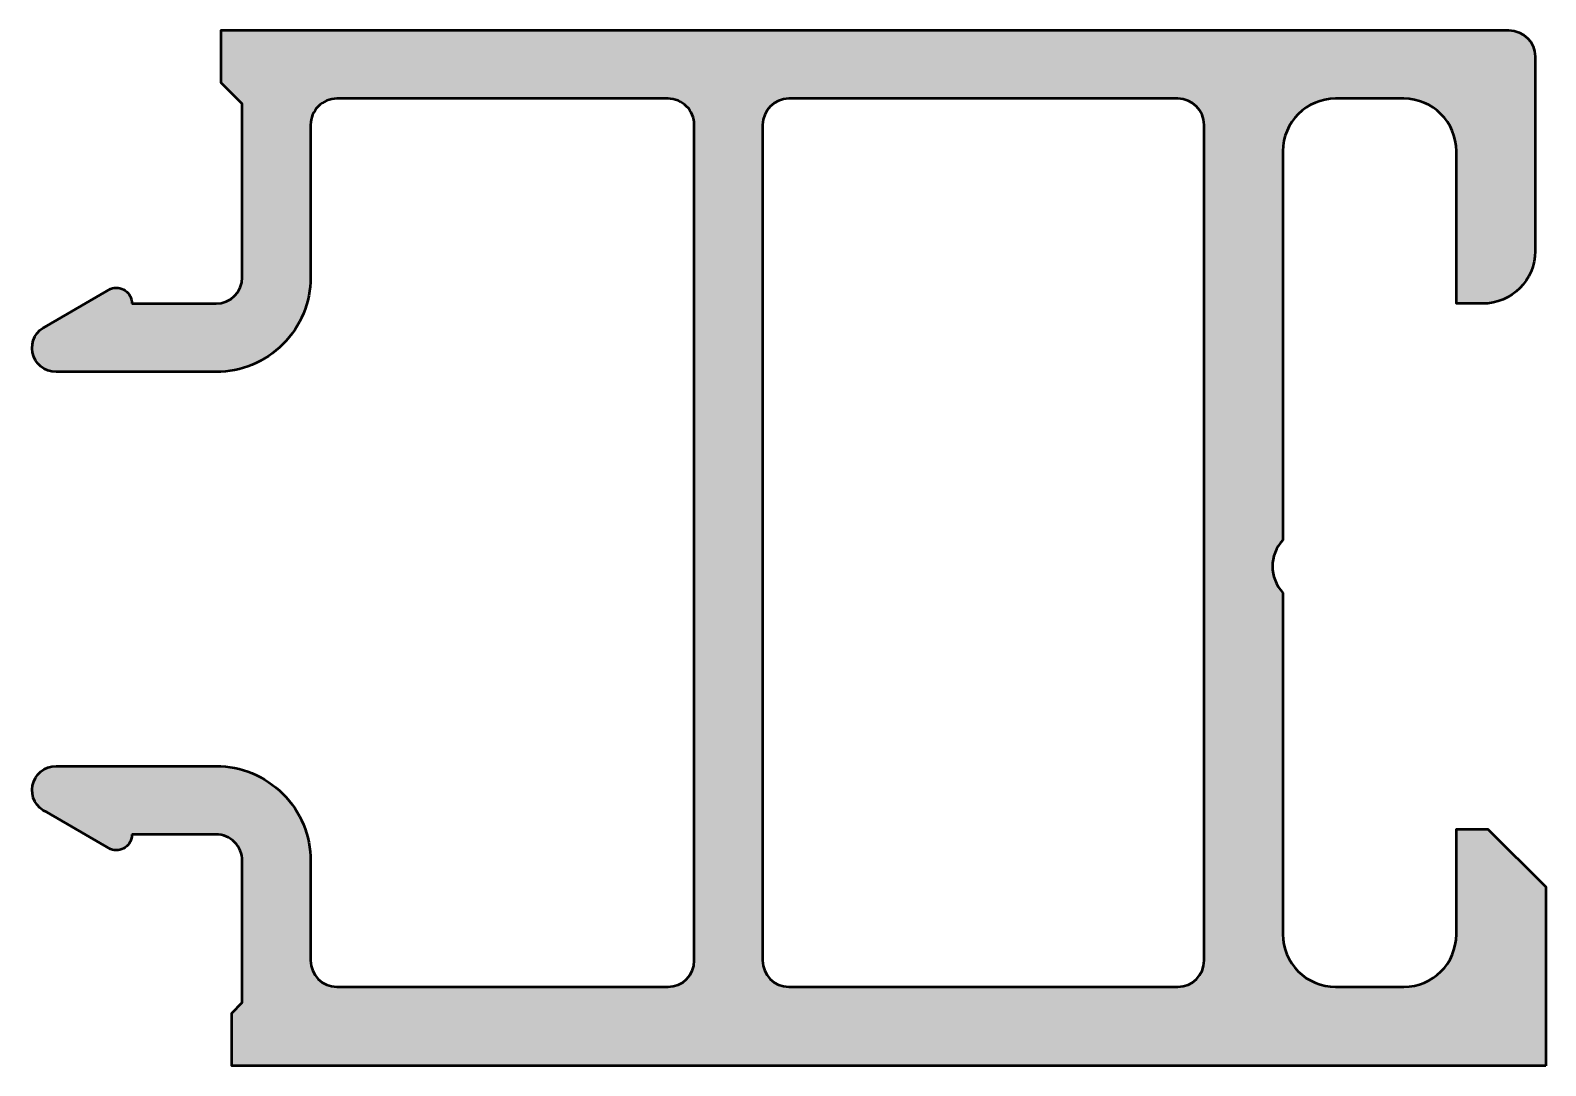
# Model space of a CAD drawing. Extents: x -3.8 to 25, y 0 to 19.7.
import ezdxf

# ---------------------------------------------------------------- set-up
doc = ezdxf.new("R2010")
doc.units = 0
doc.layers.add('0S-Alu contour', color=7, linetype='Continuous', lineweight=50)
doc.layers.add('0S-Alu hatch', color=252, linetype='Continuous', lineweight=25)

# ---------------------------------------------------------------- blocks, each defined once
blk = doc.blocks.new('184240__03F14775_F01A_4AB0_AC58_CC2BEDEB92ED_')
at = {"layer": '0S-Alu hatch'}
h = blk.add_hatch(color=256, dxfattribs=at)
edge = h.paths.add_edge_path()
edge.add_line((24.99999885559082, 1.144409179e-06), (-1.19209282e-08, 1.1444091825e-06))
edge.add_line((-1.19209282e-08, 1.1444091825e-06), (-1.1920929e-08, 1.000001144409182))
edge.add_line((-1.1920929e-08, 1.000001144409182), (0.1999999761581421, 1.200001907348639))
edge.add_line((0.1999999761581421, 1.200001907348639), (0.199999976158142, 3.90000171661377))
edge.add_arc((-0.2999993233753506, 3.900001463406347), 0.4999992995335568, 2.90157457613e-05, 90.00007685256226)
edge.add_line((-0.2999999940395361, 4.400000762939454), (-1.90000790555425, 4.400000762939457))
edge.add_ellipse((-2.199999485098331, 4.397813029594251), major_axis=(-0.2999995566239093, 0), ratio=1, start_angle=69.23064211310538, end_angle=180.4178306122034, ccw=False)
edge.add_line((-2.3063814163208, 4.117308807373051), (-3.51808066368103, 4.821394157409667))
edge.add_ellipse((-3.343314675777734, 5.243315974465419), major_axis=(-0.4566849792093481, 0), ratio=1, start_angle=-89.9999197721234, end_angle=67.49997113633498, ccw=False)
edge.add_line((-3.343315315246581, 5.700000953674319), (-0.2999999940395379, 5.700000953674313))
edge.add_ellipse((-0.2999983199272589, 3.900002705273134), major_axis=(-1.799998248401957, 0), ratio=1, start_angle=179.9999685143837, end_angle=270.00005328870077, ccw=False)
edge.add_line((1.499999928474426, 3.900001716488011), (1.499999809265136, 2.000001144409182))
edge.add_arc((2.000002518893455, 2.000003854037501), 0.5000027096356611, 180.0003104978848, 269.9996895011492)
edge.add_line((1.999999809265136, 1.500001144409182), (8.299999046325684, 1.500001144409182))
edge.add_arc((8.299997780105272, 2.000002410629594), 0.5000012662220155, 270.0001450978036, 359.999854903687)
edge.add_line((8.799999046325684, 2.000001144422189), (8.799999046325684, 17.90000076293945))
edge.add_arc((8.300000768437464, 17.90000248505123), 0.4999982778911863, 359.9998026618984, 450.0001973401534)
edge.add_line((8.299999046325683, 18.40000076293945), (1.999999332427976, 18.40000076293945))
edge.add_arc((1.999998809218974, 17.90000188219393), 0.4999988807458002, 89.99994004453055, 180.0001282565813)
edge.add_line((1.499999928474427, 17.90000076294662), (1.499999809265136, 15.00000019073486))
edge.add_ellipse((-0.2999985701704487, 14.99999933310954), major_axis=(-1.799998379435789, 0), ratio=1, start_angle=89.9999546767985, end_angle=180.0000272940632, ccw=False)
edge.add_line((-0.2999999940395355, 13.20000095367432), (-3.343315315246583, 13.20000095367432))
edge.add_ellipse((-3.343314422470479, 13.65668621225427), major_axis=(-0.4566852585808303, 0), ratio=1, start_angle=-67.49995125614771, end_angle=89.99988799221819, ccw=False)
edge.add_line((-3.518080663681029, 14.07860822677612), (-2.306381416320801, 14.78269309997559))
edge.add_ellipse((-2.199999485098339, 14.50218887775438), major_axis=(-0.2999995566239133, 0), ratio=1, start_angle=179.5821693877967, end_angle=290.7693578868931, ccw=False)
edge.add_line((-1.900007905554254, 14.50000114440917), (-0.2999999642372151, 14.50000114440918))
edge.add_arc((-0.2999997662358896, 15.00000088680365), 0.4999997423945165, 269.9999773107077, 359.9999202372509)
edge.add_line((0.1999999761581423, 15.00000019074272), (0.1999999761581421, 18.30000228881836))
edge.add_line((0.1999999761581421, 18.30000228881836), (-0.2, 18.7))
edge.add_line((-0.2, 18.7), (-0.2, 19.7))
edge.add_line((-0.2, 19.7), (24.29999809265137, 19.7))
edge.add_ellipse((24.29999813948859, 19.20000004683722), major_axis=(-0.4999999531627832, 0), ratio=1, start_angle=180.0000053997387, end_angle=270.0000053671504, ccw=False)
edge.add_line((24.79999809265137, 19.19999999971561), (24.79999809265137, 15.50000019073486))
edge.add_ellipse((23.79999687303723, 15.50000236402494), major_axis=(-1.000001219616502, 0), ratio=1, start_angle=90.00006987865771, end_angle=179.999875477765, ccw=False)
edge.add_line((23.79999809265137, 14.50000114440918), (23.29999809265137, 14.50000019073486))
edge.add_line((23.29999809265137, 14.50000019073486), (23.29999809265137, 17.40000076293946))
edge.add_arc((22.29999495410921, 17.3999976243973), 1.000003138547087, 0.0001798242691475, 89.99982017534488)
edge.add_line((22.29999809265137, 18.40000076293946), (20.99999694824219, 18.39999885559082))
edge.add_arc((20.99999617084661, 17.39999963298607), 0.9999992226050549, 89.99995545847939, 179.9999352594078)
edge.add_line((19.99999694824219, 17.40000076292168), (19.99999885559082, 10.00000114440918))
edge.add_arc((20.52499555040675, 9.50000114440918), 0.724997606594431, 136.397000885824, 223.6029991141758)
edge.add_line((19.99999885559082, 9.000001144409183), (19.99999885559082, 2.500001144409186))
edge.add_arc((20.99999864730876, 2.500000936127122), 0.999999791717965, 179.9999880471689, 270.0000119336857)
edge.add_line((20.99999885559082, 1.500001144409178), (22.29999809265136, 1.500001144409182))
edge.add_arc((22.29999327751153, 2.500005959549028), 1.000004815151438, 270.0002758858622, 359.9997241148333)
edge.add_line((23.29999809265137, 2.500001144421325), (23.29999809265137, 4.500001144409186))
edge.add_line((23.29999809265137, 4.500001144409186), (23.89999656677247, 4.50000114440918))
edge.add_line((23.89999656677247, 4.50000114440918), (24.99999885559082, 3.400000762939455))
edge.add_line((24.99999885559082, 3.400000762939455), (24.99999885559082, 1.144409179e-06))
edge = h.paths.add_edge_path()
edge.add_line((10.09999923706055, 17.90000076294674), (10.09999923706055, 2.000001144412834))
edge.add_arc((10.60000225820791, 2.000004165556539), 0.5000030211564845, 180.0003461954755, 269.9996538041059)
edge.add_line((10.59999923706055, 1.500001144409182), (17.99999885559082, 1.500001144409182))
edge.add_arc((17.999994681817, 2.000005318182999), 0.5000041737912376, 270.0004782752563, 359.9995217244162)
edge.add_line((18.49999885559082, 2.000001144406326), (18.49999885559082, 17.90000076292868))
edge.add_arc((17.99999537793002, 17.89999728527866), 0.5000034776728886, 0.0003985065662022, 89.99960149219962)
edge.add_line((17.99999885559082, 18.40000076293945), (10.59999923706055, 18.40000076293945))
edge.add_arc((10.60000124039481, 17.89999875960519), 0.5000020033382798, 90.00022956427703, 179.9997704348881)
at = {"layer": '0S-Alu contour', "color": 7}
for points in [[(0.1999999761581423, 15.00000019074272), (0.1999999761581421, 18.30000228881836), (-0.2, 18.7), (-0.2, 19.7), (24.29999809265137, 19.7)], [(24.79999809265137, 19.19999999971561), (24.79999809265137, 15.50000019073486)], [(8.299999046325683, 18.40000076293945), (1.999999332427976, 18.40000076293945)], [(17.99999885559082, 18.40000076293945), (10.59999923706055, 18.40000076293945)], [(22.29999809265137, 18.40000076293946), (20.99999694824219, 18.39999885559082)], [(1.499999928474427, 17.90000076294662), (1.499999809265136, 15.00000019073486)], [(8.799999046325684, 2.000001144422189), (8.799999046325684, 17.90000076293945)], [(10.09999923706055, 17.90000076294674), (10.09999923706055, 2.000001144412834)], [(18.49999885559082, 2.000001144406326), (18.49999885559082, 17.90000076292868)], [(19.99999694824219, 17.40000076292168), (19.99999885559082, 10.00000114440918)], [(23.79999809265137, 14.50000114440918), (23.29999809265137, 14.50000019073486), (23.29999809265137, 17.40000076293946)], [(-3.518080663681029, 14.07860822677612), (-2.306381416320801, 14.78269309997559)], [(-1.900007905554254, 14.50000114440917), (-0.2999999642372151, 14.50000114440918)], [(-0.2999999940395355, 13.20000095367432), (-3.343315315246583, 13.20000095367432)], [(19.99999885559082, 9.000001144409183), (19.99999885559082, 2.500001144409186)], [(-3.343315315246581, 5.700000953674319), (-0.2999999940395379, 5.700000953674313)], [(-2.3063814163208, 4.117308807373051), (-3.51808066368103, 4.821394157409667)], [(-0.2999999940395361, 4.400000762939454), (-1.90000790555425, 4.400000762939457)], [(23.29999809265137, 2.500001144421325), (23.29999809265137, 4.500001144409186), (23.89999656677247, 4.50000114440918), (24.99999885559082, 3.400000762939455), (24.99999885559082, 1.144409179e-06)], [(24.99999885559082, 1.144409179e-06), (-1.19209282e-08, 1.1444091825e-06), (-1.1920929e-08, 1.000001144409182), (0.1999999761581421, 1.200001907348639), (0.199999976158142, 3.90000171661377)], [(1.499999928474426, 3.900001716488011), (1.499999809265136, 2.000001144409182)], [(1.999999809265136, 1.500001144409182), (8.299999046325684, 1.500001144409182)], [(10.59999923706055, 1.500001144409182), (17.99999885559082, 1.500001144409182)], [(20.99999885559082, 1.500001144409178), (22.29999809265136, 1.500001144409182)]]:
    blk.add_lwpolyline(points, dxfattribs=at)
at = {"layer": '0S-Alu contour', "color": 7, "extrusion": (0, 0, -1)}
for centre, radius, start, end in [((-24.29999813948859, 19.20000004683722), 0.4999999531627832, 89.9999946328496, 179.9999946002613), ((-23.79999687303723, 15.50000236402494), 1.000001219616502, 180.0001245222351, 269.9999301213423), ((0.2999985701704487, 14.99999933310954), 1.799998379435789, 179.9999727059368, 270.0000453232015), ((2.199999485098339, 14.50218887775438), 0.2999995566239133, 69.23064211310691, 180.4178306122033), ((3.343314422470479, 13.65668621225427), 0.4566852585808303, 270.0001120077818, 67.49995125614761), ((3.343314675777734, 5.243315974465419), 0.4566849792093481, 292.500028863665, 89.9999197721235), ((0.2999983199272589, 3.900002705273134), 1.799998248401957, 89.99994671129924, 180.0000314856163), ((2.199999485098331, 4.397813029594251), 0.2999995566239093, 179.5821693877966, 290.7693578868946)]:
    blk.add_arc(centre, radius, start, end, dxfattribs=at)
at = {"layer": '0S-Alu contour', "color": 7}
for centre, radius, start, end in [((1.999998809218974, 17.90000188219393), 0.4999988807458002, 89.99994004453055, 180.0001282565813), ((8.300000768437464, 17.90000248505123), 0.4999982778911863, 359.9998026618984, 90.00019734015349), ((10.60000124039481, 17.89999875960519), 0.5000020033382798, 90.00022956427703, 179.9997704348881), ((17.99999537793002, 17.89999728527866), 0.5000034776728886, 0.0003985065662022, 89.99960149219962), ((20.99999617084661, 17.39999963298607), 0.9999992226050549, 89.99995545847939, 179.9999352594078), ((22.29999495410921, 17.3999976243973), 1.000003138547087, 0.0001798242691475, 89.99982017534488), ((-0.2999997662358896, 15.00000088680365), 0.4999997423945165, 269.9999773107077, 359.9999202372509), ((20.52499555040675, 9.50000114440918), 0.724997606594431, 136.397000885824, 223.6029991141758), ((-0.2999993233753506, 3.900001463406347), 0.4999992995335568, 2.90157457613e-05, 90.00007685256226), ((20.99999864730876, 2.500000936127122), 0.999999791717965, 179.9999880471689, 270.0000119336857), ((22.29999327751153, 2.500005959549028), 1.000004815151438, 270.0002758858622, 359.9997241148333), ((2.000002518893455, 2.000003854037501), 0.5000027096356611, 180.0003104978848, 269.9996895011492), ((8.299997780105272, 2.000002410629594), 0.5000012662220155, 270.0001450978036, 359.999854903687), ((10.60000225820791, 2.000004165556539), 0.5000030211564845, 180.0003461954755, 269.9996538041059), ((17.999994681817, 2.000005318182999), 0.5000041737912376, 270.0004782752563, 359.9995217244162)]:
    blk.add_arc(centre, radius, start, end, dxfattribs=at)
blk = doc.blocks.new('184240__CF12C71F_8A42_4E19_9D6A_B27D8003C037_')
at = {"layer": '0S-Alu contour', "color": 7}
blk.add_blockref('184240__03F14775_F01A_4AB0_AC58_CC2BEDEB92ED_', (0, 0), dxfattribs=at)

msp = doc.modelspace()

# ---------------------------------------------------------------- block references
at = {"layer": '0S-Alu contour', "color": 7}
msp.add_blockref('184240__CF12C71F_8A42_4E19_9D6A_B27D8003C037_', (0, 0), dxfattribs=at)

doc.saveas('drawing.dxf')
